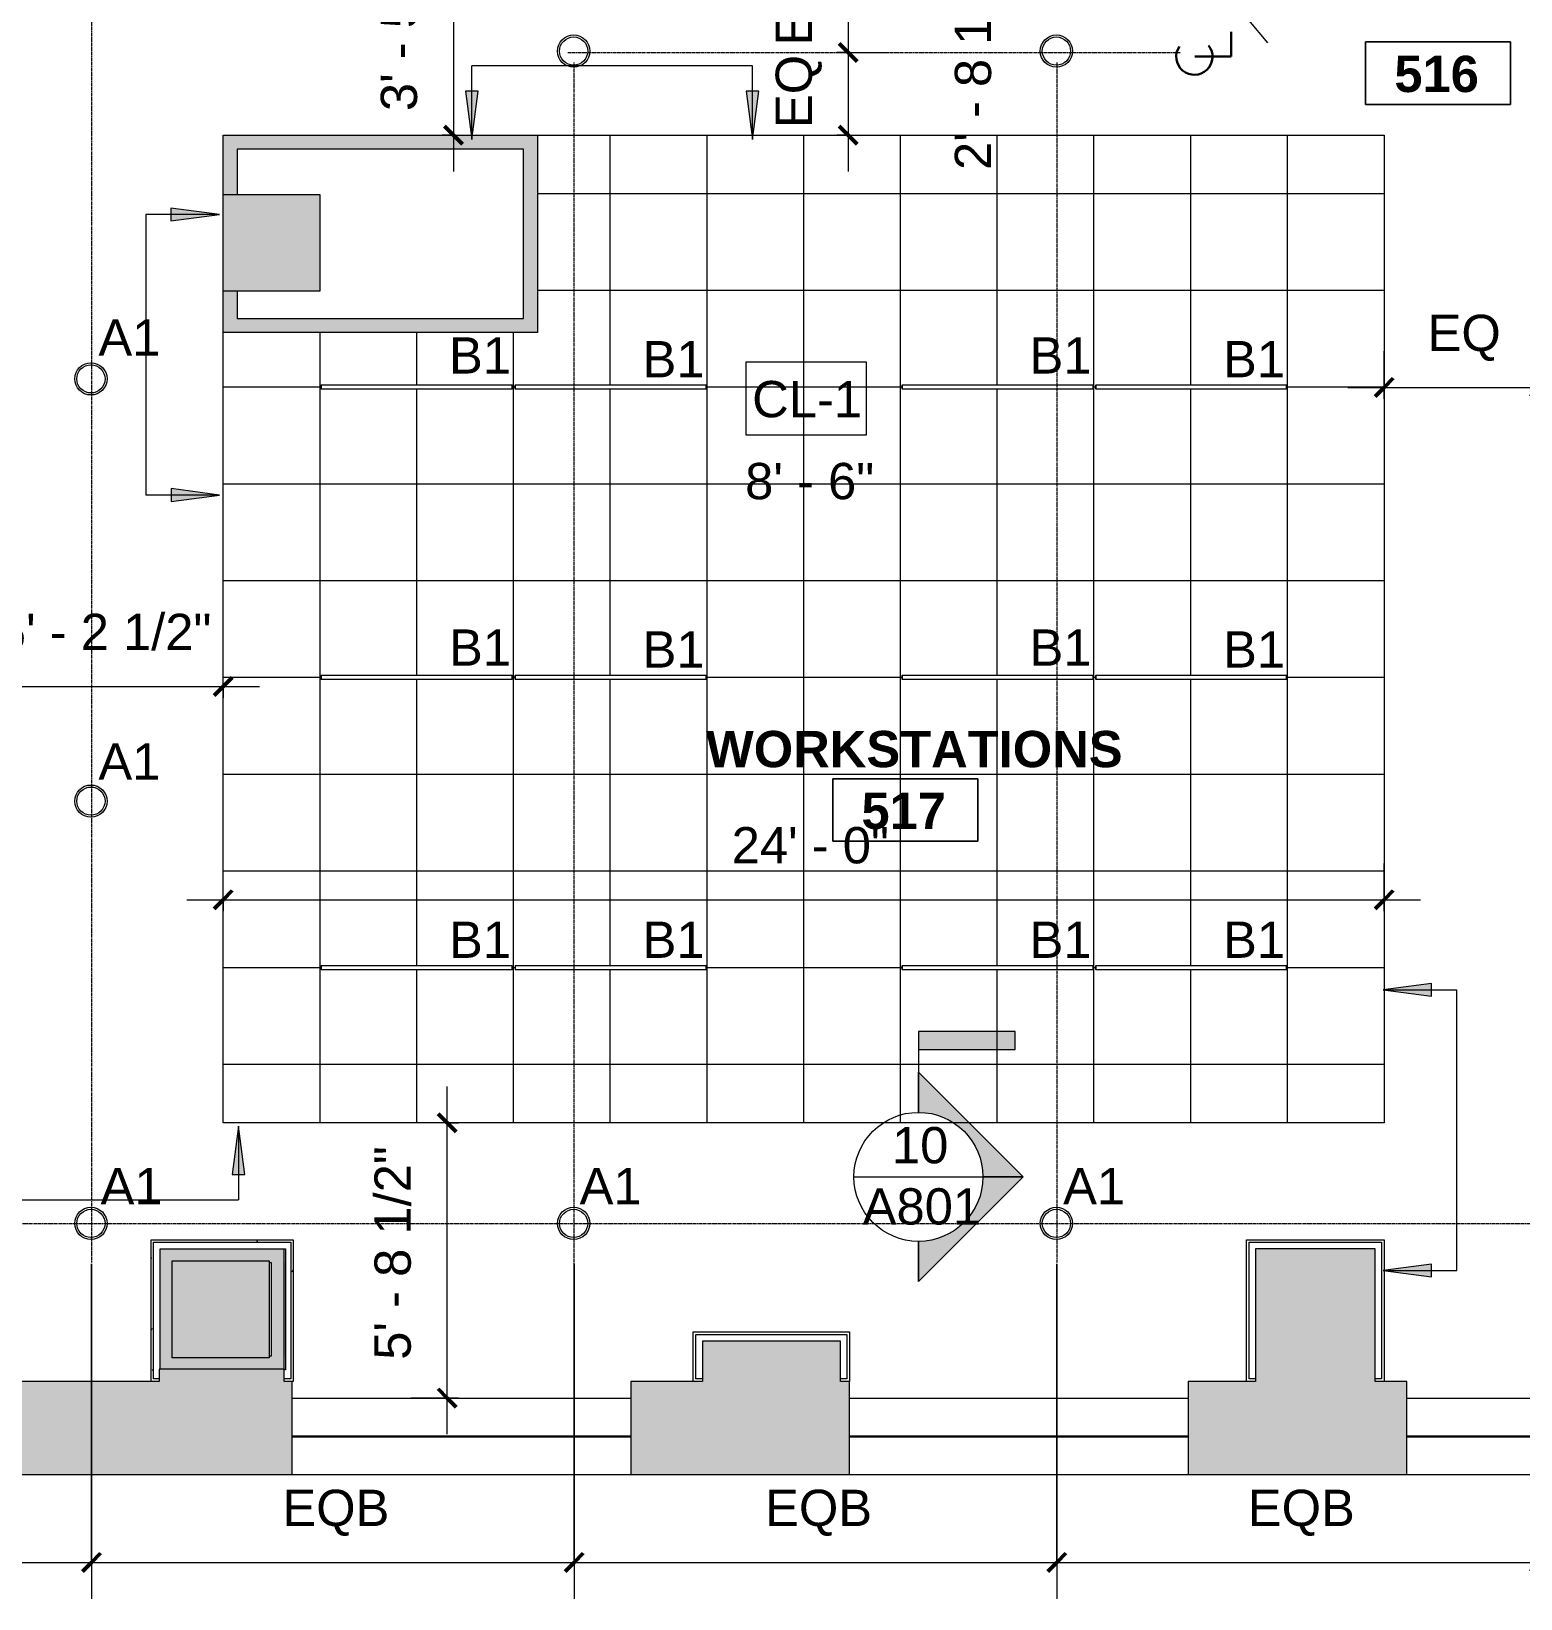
# Model space of a CAD drawing. Header units: inches. Extents: x -60 to 1865, y -31 to 1094.
# Drawn here: x 447.5 to 817, y -30.8 to 358 of the extents above; entities that cross this region are included whole.
import ezdxf

# ---------------------------------------------------------------- set-up
doc = ezdxf.new("R2010")
doc.units = ezdxf.units.IN
doc.header["$MEASUREMENT"] = 0
doc.linetypes.add('Center 1_16_', pattern=[0.15625, 0.0625, -0.03125, 0.03125, -0.03125])
for name, color, linetype, lineweight in [('A-ANNO-DIMS', 211, 'Continuous', 9), ('A-ANNO-DIMS-96', 211, 'Continuous', 9), ('A-ANNO-NOTE', 131, 'Continuous', 9), ('A-AREA-IDEN', 2, 'Continuous', 9), ('A-CLNG', 13, 'Continuous', 13), ('A-CLNG-IDEN', 151, 'Continuous', 9), ('A-CLNG-PATT', 13, 'Continuous', 13), ('A-DETL', 90, 'Continuous', 9), ('A-DETL-GENF', 92, 'Continuous', 9), ('A-DETL-THIN', 151, 'Continuous', 9), ('A-WALL', 113, 'Continuous', 13), ('A-WALL-PATT', 111, 'Continuous', 13), ('E-LITE-EQPM', 33, 'Continuous', 9), ('E-LITE-EQPM-IDEN', 33, 'Continuous', 9), ('G-ANNO-SYMB', 111, 'Continuous', 9), ('I-WALL', 2, 'Continuous', 13), ('S-COLS', 52, 'Continuous', 13), ('Victor Bldg - 5th Floor_LINK_dwg', 8, 'Continuous', 9), ('WINDOWS', 7, 'Continuous', 9), ('WINDOWS SILL', 7, 'Continuous', 9)]:
    doc.layers.add(name, color=color, linetype=linetype, lineweight=lineweight)
doc.styles.add('Arial', font='arial.ttf', dxfattribs={"height": 9})
doc.styles.add('Swis721 Lt BT', font='swissl.ttf', dxfattribs={"height": 9})
doc.styles.add('Swis721 Lt BT_B', font='', dxfattribs={"height": 9})
doc.styles.get('Swis721 Lt BT_B').set_extended_font_data('Swis721 Lt BT', bold=True)
doc.dimstyles.new('OTJ_-_3_32__Linear__1_2__Tolerance', dxfattribs={"dimscale": 12, "dimtxt": 9.497835, "dimasz": 0.375, "dimexe": 0.75, "dimexo": 0.5, "dimgap": 0.5, "dimtad": 1, "dimdec": 1, "dimrnd": 0.5, "dimzin": 3, "dimdsep": 46, "dimlunit": 4, "dimtxsty": 'Swis721 Lt BT', "dimblk1": 'OBLIQUE', "dimblk2": 'OBLIQUE', "dimsah": 1, "dimcen": 0.09, "dimdle": 0.75, "dimazin": 0, "dimtfac": 1, "dimtdec": 4, "dimtix": 1, "dimtmove": 0, "dimatfit": 3, "dimfxl": 1, "dimtvp": 1, "dimfrac": 2, "dimtolj": 1, "dimtzin": 0, "dimarcsym": 2})
doc.dimstyles.new('OTJ_-_3_32__Linear__1_2__Tolerance_1', dxfattribs={"dimscale": 12, "dimtxt": 9.497835, "dimasz": 0.375, "dimexe": 0.75, "dimexo": 0.5, "dimgap": 0.5, "dimtad": 1, "dimdec": 1, "dimrnd": 0.5, "dimzin": 3, "dimdsep": 46, "dimlunit": 4, "dimtxsty": 'Swis721 Lt BT', "dimblk1": 'OBLIQUE', "dimblk2": 'OBLIQUE', "dimsah": 1, "dimcen": 0.09, "dimdle": 0.75, "dimazin": 0, "dimtfac": 1, "dimtdec": 4, "dimtix": 1, "dimtmove": 1, "dimatfit": 3, "dimfxl": 1, "dimtvp": 1, "dimfrac": 2, "dimtolj": 1, "dimtzin": 0, "dimarcsym": 2})
doc.dimstyles.new('OTJ_-_3_32__Linear__1_8__Tolerance', dxfattribs={"dimscale": 12, "dimtxt": 9.497835, "dimasz": 0.375, "dimexe": 0.75, "dimexo": 0.5, "dimgap": 0.5, "dimtad": 1, "dimdec": 3, "dimrnd": 0.125, "dimzin": 3, "dimdsep": 46, "dimlunit": 4, "dimtxsty": 'Swis721 Lt BT', "dimblk1": 'OBLIQUE', "dimblk2": 'OBLIQUE', "dimsah": 1, "dimcen": 0.09, "dimdle": 0.75, "dimazin": 0, "dimtfac": 1, "dimtdec": 4, "dimtix": 1, "dimtmove": 0, "dimatfit": 3, "dimfxl": 1, "dimtvp": 1, "dimtfill": 1, "dimfrac": 2, "dimtolj": 1, "dimtzin": 0, "dimarcsym": 2})
pattern_1 = [(0, (0, 0), (30.72, 7.68), [1.267, -21.773, 1.267, -21.773, -122.88]), (0, (0, 0), (30.72, 7.68), [-46.08, 1.267, -44.813, 1.267, -21.773, -53.76]), (0, (0, 0), (30.72, 7.68), [-115.2, 1.267, -14.093, 1.267, -37.133]), (120, (11.52, 3.84), (-22.01108, 22.7643), [1.267, -21.773, 1.267, -21.773, -122.88]), (120, (11.52, 3.84), (-22.01108, 22.7643), [-46.08, 1.267, -44.813, 1.267, -21.773, -53.76]), (120, (11.52, 3.84), (-22.01108, 22.7643), [-115.2, 1.267, -14.093, 1.267, -37.133]), (240, (15.36, 19.2), (-8.70892, -30.4443), [1.267, -21.773, 1.267, -21.773, -122.88]), (240, (15.36, 19.2), (-8.70892, -30.4443), [-46.08, 1.267, -44.813, 1.267, -21.773, -53.76]), (240, (15.36, 19.2), (-8.70892, -30.4443), [-115.2, 1.267, -14.093, 1.267, -37.133])]

# ---------------------------------------------------------------- blocks, each defined once
blk = doc.blocks.new('Concrete-Rectangular-Column - 24_ X 24_-6973359-REFLECTED CEILING PLAN')
at = {"layer": 'S-COLS', "lineweight": 9}
blk.add_hatch(color=7, dxfattribs=at).paths.add_polyline_path([(12, -12), (12, 12), (-12, 12), (-12, -12)], flags=0)
at = {"layer": 'S-COLS', "color": 8, "lineweight": 20}
for p, q in [((-12, 12), (12, 12)), ((-12, -12), (-12, 12)), ((12, 12), (12, -12)), ((12, -12), (-12, -12))]:
    blk.add_line(p, q, dxfattribs=at)
blk = doc.blocks.new('Lighting fixture TBLS-HX-4-15-B-U-W - TBLS-HX-4-24-7815314-REFLECTED CEILING PLAN')
at = {"layer": 'E-LITE-EQPM'}
for p, q in [((-0.54, 23.67), (0.54, 23.67)), ((-0.54, 23.67), (-0.54, -23.67)), ((-0.47, 23.75), (0.47, 23.75)), ((-0.47, 23.75), (-0.47, 23.67)), ((0.47, 23.67), (0.47, 23.75)), ((0.54, -23.67), (0.54, 23.67)), ((0.54, -23.67), (-0.54, -23.67)), ((-0.47, -23.67), (-0.47, -23.75)), ((0.47, -23.75), (-0.47, -23.75)), ((0.47, -23.75), (0.47, -23.67))]:
    blk.add_line(p, q, dxfattribs=at)
blk = doc.blocks.new('L-PENDANT_FOCAL POINT 3_5 CYLINDER - L-PENDANT_FOCAL POINT 3_5 CYLINDER-7826649-REFLECTED CEILING PLAN')
at = {"layer": 'E-LITE-EQPM'}
for radius in [4, 3.5]:
    blk.add_circle((-0.125, 0), radius, dxfattribs=at)
blk = doc.blocks.new('Victor Bldg - 5th Floor_LINK_dwg-6972324-REFLECTED CEILING PLAN')
at = {"layer": 'WINDOWS'}
for p, q in [((512.25, 9.62), (596.25, 9.62)), ((512.25, 9.38), (596.25, 9.38)), ((650.5, 9.62), (734.5, 9.62)), ((650.5, 9.38), (734.5, 9.38)), ((788.75, 9.62), (872.75, 9.62)), ((788.75, 9.38), (872.75, 9.38))]:
    blk.add_line(p, q, dxfattribs=at)
at = {"layer": 'WINDOWS SILL'}
for p, q in [((512.25, 19), (596.25, 19)), ((650.5, 19), (734.5, 19)), ((788.75, 19), (872.75, 19)), ((512.25, 0), (596.25, 0)), ((650.5, 0), (734.5, 0)), ((788.75, 0), (872.75, 0))]:
    blk.add_line(p, q, dxfattribs=at)
blk = doc.blocks.new('Room Tag - Room Name and Number-3379422-REFLECTED CEILING PLAN')
at = {"layer": 'A-AREA-IDEN'}
for p, q in [((-0.1881, -0.1636), (-0.1881, -0.0018)), ((-0.1881, -0.0018), (0.1869, -0.0018)), ((0.1869, -0.0018), (-0.1881, -0.0018)), ((-0.1881, -0.0018), (-0.1881, -0.1636)), ((0.1869, -0.0018), (0.1869, -0.1636)), ((0.1869, -0.1636), (0.1869, -0.0018)), ((0.1869, -0.1636), (-0.1881, -0.1636)), ((-0.1881, -0.1636), (0.1869, -0.1636))]:
    blk.add_line(p, q, dxfattribs=at)
blk = doc.blocks.new('DIMBLOCK15-REFLECTED CEILING PLAN')
at = {"layer": 'A-ANNO-DIMS-96', "transparency": 16777216}
for p, q in [((661.1, 364.25), (661.1, 414.75)), ((656.71, 405.75), (670.1, 405.75)), ((661.1, 405.75), (656.71, 405.75)), ((663.92, 373.25), (652.1, 373.25)), ((661.1, 373.25), (663.92, 373.25))]:
    blk.add_line(p, q, dxfattribs=at)
at = {"layer": 'A-ANNO-DIMS-96', "lineweight": 50, "transparency": 16777216}
for p, q in [((661.1, 405.75), (658.85, 408)), ((661.1, 405.75), (663.35, 403.5)), ((661.1, 373.25), (658.85, 375.5)), ((661.1, 373.25), (663.35, 371))]:
    blk.add_line(p, q, dxfattribs=at)
at = {"layer": 'A-ANNO-DIMS-96', "transparency": 16777216}
blk.add_ellipse((661.1, 372.89), major_axis=(20, 0), ratio=0.830559, start_param=0, end_param=1.570796, dxfattribs=at)
at = {"layer": 'A-ANNO-DIMS-96', "color": 0, "transparency": 16777216, "insert": (676.62, 323.59), "char_height": 9, "width": 59.1579, "attachment_point": 1, "rotation": 90, "line_spacing_factor": 1.005062, "style": 'Swis721 Lt BT'}
blk.add_mtext('2\' - 8 1/2"', dxfattribs=at)
blk = doc.blocks.new('_Oblique')
at = {"color": 0, "linetype": 'ByBlock', "lineweight": -2}
blk.add_line((-0.5, -0.5), (0.5, 0.5), dxfattribs=at)
blk = doc.blocks.new('Drafting View - 3_32_ x 3_8_-334918-REFLECTED CEILING PLAN')
at = {"layer": 'G-ANNO-SYMB'}
blk.add_hatch(color=256, dxfattribs=at).paths.add_polyline_path([(0, 0.2495), (0, 0), (-0.0469, 0), (-0.0469, 0.2495)], flags=0)
for p, q in [((0, 0.2495), (-0.0469, 0.2495)), ((-0.0469, 0.2495), (-0.0469, 0)), ((0, 0), (0, 0.2495)), ((-0.0469, 0), (0, 0))]:
    blk.add_line(p, q, dxfattribs=at)
blk = doc.blocks.new('Drafting View - Section Head - Filled-1367765-REFLECTED CEILING PLAN')
at = {"layer": 'G-ANNO-SYMB'}
h = blk.add_hatch(color=256, dxfattribs=at)
edge = h.paths.add_edge_path(flags=0)
edge.add_line((-0.5202, 0), (-0.25, 0.2702))
edge.add_line((-0.25, 0.2702), (-0.25, 0.1667))
edge.add_arc((-0.25, 0), 0.1667, 90, 180)
edge.add_line((-0.4167, 0), (-0.5202, 0))
h = blk.add_hatch(color=256, dxfattribs=at)
edge = h.paths.add_edge_path(flags=0)
edge.add_line((0.0202, 0), (-0.0833, 0))
edge.add_arc((-0.25, 0), 0.1667, 0, 90)
edge.add_line((-0.25, 0.1667), (-0.25, 0.2702))
edge.add_line((-0.25, 0.2702), (0.0202, 0))
for p, q in [((-0.25, 0.2702), (-0.5202, 0)), ((-0.25, 0.2702), (-0.5202, 0)), ((-0.25, 0.2702), (0.0202, 0)), ((-0.25, 0.1667), (-0.25, 0.2702)), ((0.0202, 0), (-0.25, 0.2702)), ((-0.25, 0.2702), (-0.25, 0.1667)), ((-0.5202, 0), (-0.4167, 0)), ((-0.0833, 0), (0.0202, 0)), ((-0.5202, 0), (-0.4167, 0)), ((-0.4167, 0), (-0.5202, 0)), ((0.0202, 0), (-0.0833, 0)), ((-0.0833, 0), (0.0202, 0))]:
    blk.add_line(p, q, dxfattribs=at)
for start, end in [(0, 180), (360, 180), (90, 180), (0, 90), (180, 360)]:
    blk.add_arc((-0.25, 0), 0.1667, start, end, dxfattribs=at)
blk = doc.blocks.new('Centerline - Centerline-43150-REFLECTED CEILING PLAN')
at = {"layer": 'A-ANNO-NOTE', "lineweight": 30}
for p, q in [((0, 0.0259), (0, -0.0678)), ((0, -0.0678), (0.0642, -0.0678))]:
    blk.add_line(p, q, dxfattribs=at)
blk.add_arc((0, 0.0273), 0.0469, 55.7755, 308.0372, dxfattribs=at)
blk = doc.blocks.new('DIMBLOCK77-REFLECTED CEILING PLAN')
at = {"layer": 'A-ANNO-DIMS-96', "transparency": 16777216}
for p, q in [((331.34, 52.31), (331.34, -30.77)), ((331.34, -21.77), (331.34, 52.31)), ((462.45, 52.31), (462.45, -30.77)), ((462.45, -21.77), (462.45, 52.31)), ((331.34, -21.77), (471.45, -21.77))]:
    blk.add_line(p, q, dxfattribs=at)
at = {"layer": 'A-ANNO-DIMS-96', "lineweight": 50, "transparency": 16777216}
for p, q in [((331.34, -21.77), (329.09, -24.02)), ((331.34, -21.77), (333.59, -19.52)), ((462.45, -21.77), (460.2, -24.02)), ((462.45, -21.77), (464.7, -19.52))]:
    blk.add_line(p, q, dxfattribs=at)
at = {"layer": 'A-ANNO-DIMS-96', "color": 0, "transparency": 16777216, "insert": (384.53, -3.75), "char_height": 9, "width": 29.6694, "attachment_point": 1, "line_spacing_factor": 1.005062, "style": 'Swis721 Lt BT', "bg_fill": 3, "box_fill_scale": 1.25, "bg_fill_color": 256, "bg_fill_true_color": 13158600, "bg_fill_transparency": 0}
blk.add_mtext('EQA', dxfattribs=at)
blk = doc.blocks.new('DIMBLOCK78-REFLECTED CEILING PLAN')
at = {"layer": 'A-ANNO-DIMS-96', "transparency": 16777216}
for p, q in [((462.45, 52.31), (462.45, -30.77)), ((462.45, -21.77), (462.45, 52.31)), ((582.2, 52.31), (582.2, -30.77)), ((582.2, -21.77), (582.2, 52.31)), ((453.45, -21.77), (582.2, -21.77))]:
    blk.add_line(p, q, dxfattribs=at)
at = {"layer": 'A-ANNO-DIMS-96', "lineweight": 50, "transparency": 16777216}
for p, q in [((462.45, -21.77), (460.2, -24.02)), ((462.45, -21.77), (464.7, -19.52)), ((582.2, -21.77), (579.95, -24.02)), ((582.2, -21.77), (584.45, -19.52))]:
    blk.add_line(p, q, dxfattribs=at)
at = {"layer": 'A-ANNO-DIMS-96', "color": 0, "transparency": 16777216, "insert": (509.81, -3.75), "char_height": 9, "width": 30.0313, "attachment_point": 1, "line_spacing_factor": 1.005062, "style": 'Swis721 Lt BT', "bg_fill": 3, "box_fill_scale": 1.25, "bg_fill_color": 256, "bg_fill_true_color": 13158600, "bg_fill_transparency": 0}
blk.add_mtext('EQB', dxfattribs=at)
blk = doc.blocks.new('DIMBLOCK79-REFLECTED CEILING PLAN')
at = {"layer": 'A-ANNO-DIMS-96', "transparency": 16777216}
for p, q in [((582.2, 52.31), (582.2, -30.77)), ((582.2, -21.77), (582.2, 52.31)), ((701.94, 52.31), (701.94, -30.77)), ((701.94, -21.77), (701.94, 52.31)), ((582.2, -21.77), (701.94, -21.77))]:
    blk.add_line(p, q, dxfattribs=at)
at = {"layer": 'A-ANNO-DIMS-96', "lineweight": 50, "transparency": 16777216}
for p, q in [((582.2, -21.77), (579.95, -24.02)), ((582.2, -21.77), (584.45, -19.52)), ((701.94, -21.77), (699.69, -24.02)), ((701.94, -21.77), (704.19, -19.52))]:
    blk.add_line(p, q, dxfattribs=at)
at = {"layer": 'A-ANNO-DIMS-96', "color": 0, "transparency": 16777216, "insert": (629.56, -3.75), "char_height": 9, "width": 30.0313, "attachment_point": 1, "line_spacing_factor": 1.005062, "style": 'Swis721 Lt BT', "bg_fill": 3, "box_fill_scale": 1.25, "bg_fill_color": 256, "bg_fill_true_color": 13158600, "bg_fill_transparency": 0}
blk.add_mtext('EQB', dxfattribs=at)
blk = doc.blocks.new('DIMBLOCK80-REFLECTED CEILING PLAN')
at = {"layer": 'A-ANNO-DIMS-96', "transparency": 16777216}
for p, q in [((701.94, 52.31), (701.94, -30.77)), ((701.94, -21.77), (701.94, 52.31)), ((821.69, 52.31), (821.69, -30.77)), ((821.69, -21.77), (821.69, 52.31)), ((701.94, -21.77), (830.69, -21.77))]:
    blk.add_line(p, q, dxfattribs=at)
at = {"layer": 'A-ANNO-DIMS-96', "lineweight": 50, "transparency": 16777216}
for p, q in [((701.94, -21.77), (699.69, -24.02)), ((701.94, -21.77), (704.19, -19.52)), ((821.69, -21.77), (819.44, -24.02)), ((821.69, -21.77), (823.94, -19.52))]:
    blk.add_line(p, q, dxfattribs=at)
at = {"layer": 'A-ANNO-DIMS-96', "color": 0, "transparency": 16777216, "insert": (749.31, -3.75), "char_height": 9, "width": 30.0313, "attachment_point": 1, "line_spacing_factor": 1.005062, "style": 'Swis721 Lt BT', "bg_fill": 3, "box_fill_scale": 1.25, "bg_fill_color": 256, "bg_fill_true_color": 13158600, "bg_fill_transparency": 0}
blk.add_mtext('EQB', dxfattribs=at)
blk = doc.blocks.new('DIMBLOCK94-REFLECTED CEILING PLAN')
at = {"layer": 'A-ANNO-DIMS-96', "transparency": 16777216}
for p, q in [((432.63, 192.69), (432.63, 204.5)), ((495.14, 192.69), (495.14, 204.5)), ((423.63, 195.5), (504.14, 195.5)), ((432.63, 195.5), (432.63, 192.69)), ((495.14, 195.5), (495.14, 192.69))]:
    blk.add_line(p, q, dxfattribs=at)
at = {"layer": 'A-ANNO-DIMS-96', "lineweight": 50, "transparency": 16777216}
for p, q in [((432.63, 195.5), (430.38, 193.25)), ((432.63, 195.5), (434.88, 197.75)), ((495.14, 195.5), (492.89, 193.25)), ((495.14, 195.5), (497.39, 197.75))]:
    blk.add_line(p, q, dxfattribs=at)
at = {"layer": 'A-ANNO-DIMS-96', "color": 0, "transparency": 16777216, "insert": (439.23, 213.52), "char_height": 9, "width": 59.1579, "attachment_point": 1, "line_spacing_factor": 1.005062, "style": 'Swis721 Lt BT'}
blk.add_mtext('5\' - 2 1/2"', dxfattribs=at)
blk = doc.blocks.new('DIMBLOCK103-REFLECTED CEILING PLAN')
at = {"layer": 'A-ANNO-DIMS-96', "transparency": 16777216}
for p, q in [((550.68, 10), (550.68, 96.25)), ((553.5, 87.25), (541.68, 87.25)), ((550.68, 87.25), (553.5, 87.25)), ((553.5, 19), (541.68, 19)), ((550.68, 19), (553.5, 19))]:
    blk.add_line(p, q, dxfattribs=at)
at = {"layer": 'A-ANNO-DIMS-96', "lineweight": 50, "transparency": 16777216}
for p, q in [((550.68, 87.25), (548.43, 89.5)), ((550.68, 87.25), (552.93, 85)), ((550.68, 19), (548.43, 21.25)), ((550.68, 19), (552.93, 16.75))]:
    blk.add_line(p, q, dxfattribs=at)
at = {"layer": 'A-ANNO-DIMS-96', "color": 0, "transparency": 16777216, "insert": (532.66, 28.48), "char_height": 9, "width": 59.1579, "attachment_point": 1, "rotation": 90, "line_spacing_factor": 1.005062, "style": 'Swis721 Lt BT'}
blk.add_mtext('5\' - 8 1/2"', dxfattribs=at)
blk = doc.blocks.new('DIMBLOCK104-REFLECTED CEILING PLAN')
at = {"layer": 'A-ANNO-DIMS-96', "transparency": 16777216}
for p, q in [((495.14, 139.77), (495.14, 151.59)), ((783.14, 139.77), (783.14, 151.59)), ((486.14, 142.59), (792.14, 142.59)), ((495.14, 142.59), (495.14, 139.77)), ((783.14, 142.59), (783.14, 139.77))]:
    blk.add_line(p, q, dxfattribs=at)
at = {"layer": 'A-ANNO-DIMS-96', "lineweight": 50, "transparency": 16777216}
for p, q in [((495.14, 142.59), (497.39, 144.84)), ((783.14, 142.59), (785.39, 144.84)), ((495.14, 142.59), (492.89, 140.34)), ((783.14, 142.59), (780.89, 140.34))]:
    blk.add_line(p, q, dxfattribs=at)
at = {"layer": 'A-ANNO-DIMS-96', "color": 0, "transparency": 16777216, "insert": (621.27, 160.61), "char_height": 9, "width": 42.8759, "attachment_point": 1, "line_spacing_factor": 1.005062, "style": 'Swis721 Lt BT'}
blk.add_mtext('24\' - 0"', dxfattribs=at)
blk = doc.blocks.new('DIMBLOCK106-REFLECTED CEILING PLAN')
at = {"layer": 'A-ANNO-DIMS-96', "transparency": 16777216}
for p, q in [((650.19, 382.25), (650.19, 352.75)), ((647.37, 373.25), (659.19, 373.25)), ((650.19, 373.25), (647.37, 373.25)), ((647.37, 352.75), (659.19, 352.75)), ((650.19, 352.75), (647.37, 352.75))]:
    blk.add_line(p, q, dxfattribs=at)
at = {"layer": 'A-ANNO-DIMS-96', "lineweight": 50, "transparency": 16777216}
for p, q in [((650.19, 373.25), (647.94, 375.5)), ((650.19, 373.25), (652.44, 371)), ((650.19, 352.75), (647.94, 355)), ((650.19, 352.75), (652.44, 350.5))]:
    blk.add_line(p, q, dxfattribs=at)
at = {"layer": 'A-ANNO-DIMS-96', "color": 0, "transparency": 16777216, "insert": (632.18, 354.48), "char_height": 9, "width": 20.443, "attachment_point": 1, "rotation": 90, "line_spacing_factor": 1.005062, "style": 'Swis721 Lt BT'}
blk.add_mtext('EQ', dxfattribs=at)
blk = doc.blocks.new('DIMBLOCK107-REFLECTED CEILING PLAN')
at = {"layer": 'A-ANNO-DIMS-96', "lineweight": 50, "transparency": 16777216}
for p, q in [((650.19, 352.75), (647.94, 355)), ((650.19, 352.75), (652.44, 350.5)), ((650.19, 332.25), (647.94, 334.5)), ((650.19, 332.25), (652.44, 330))]:
    blk.add_line(p, q, dxfattribs=at)
at = {"layer": 'A-ANNO-DIMS-96', "transparency": 16777216}
for p, q in [((647.37, 352.75), (659.19, 352.75)), ((650.19, 352.75), (647.37, 352.75)), ((650.19, 352.75), (650.19, 323.25)), ((647.37, 332.25), (659.19, 332.25)), ((650.19, 332.25), (647.37, 332.25))]:
    blk.add_line(p, q, dxfattribs=at)
at = {"layer": 'A-ANNO-DIMS-96', "color": 0, "transparency": 16777216, "insert": (632.18, 333.98), "char_height": 9, "width": 20.443, "attachment_point": 1, "rotation": 90, "line_spacing_factor": 1.005062, "style": 'Swis721 Lt BT'}
blk.add_mtext('EQ', dxfattribs=at)
blk = doc.blocks.new('DIMBLOCK108-REFLECTED CEILING PLAN')
at = {"layer": 'A-ANNO-DIMS-96', "transparency": 16777216}
for p, q in [((552.24, 382.25), (552.24, 323.25)), ((549.42, 373.25), (561.24, 373.25)), ((552.24, 373.25), (549.42, 373.25)), ((549.42, 332.25), (561.24, 332.25)), ((552.24, 332.25), (549.42, 332.25))]:
    blk.add_line(p, q, dxfattribs=at)
at = {"layer": 'A-ANNO-DIMS-96', "lineweight": 50, "transparency": 16777216}
for p, q in [((552.24, 373.25), (549.99, 375.5)), ((552.24, 373.25), (554.49, 371)), ((552.24, 332.25), (549.99, 334.5)), ((552.24, 332.25), (554.49, 330))]:
    blk.add_line(p, q, dxfattribs=at)
at = {"layer": 'A-ANNO-DIMS-96', "color": 0, "transparency": 16777216, "insert": (534.22, 338.2), "char_height": 9, "width": 34.9159, "attachment_point": 1, "rotation": 90, "line_spacing_factor": 1.005062, "style": 'Swis721 Lt BT'}
blk.add_mtext('3\' - 5"', dxfattribs=at)
blk = doc.blocks.new('DIMBLOCK112-REFLECTED CEILING PLAN')
at = {"layer": 'A-ANNO-DIMS-96', "transparency": 16777216}
for p, q in [((783.14, 266.86), (783.14, 278.68)), ((821.69, 266.86), (821.69, 278.68)), ((774.14, 269.68), (821.69, 269.68)), ((783.14, 269.68), (783.14, 266.86)), ((821.69, 269.68), (821.69, 266.86))]:
    blk.add_line(p, q, dxfattribs=at)
at = {"layer": 'A-ANNO-DIMS-96', "lineweight": 50, "transparency": 16777216}
for p, q in [((783.14, 269.68), (780.89, 267.43)), ((783.14, 269.68), (785.39, 271.93)), ((821.69, 269.68), (819.44, 267.43)), ((821.69, 269.68), (823.94, 271.93))]:
    blk.add_line(p, q, dxfattribs=at)
at = {"layer": 'A-ANNO-DIMS-96', "color": 0, "transparency": 16777216, "insert": (793.9, 287.69), "char_height": 9, "width": 20.443, "attachment_point": 1, "line_spacing_factor": 1.005062, "style": 'Swis721 Lt BT'}
blk.add_mtext('EQ', dxfattribs=at)

msp = doc.modelspace()

# ---------------------------------------------------------------- hatches: boundary and pattern name
at = {"layer": 'A-ANNO-NOTE'}
for points in [[(556.8195, 331.1361), (558.3993, 343.1361), (555.2397, 343.1361)], [(626.4319, 331.1802), (628.0118, 343.1802), (624.8521, 343.1802)], [(494.179, 312.5825), (482.179, 314.1624), (482.179, 311.0027)], [(494.2231, 242.9701), (482.2231, 244.5499), (482.2231, 241.3903)], [(782.8663, 120.2694), (794.8663, 118.6895), (794.8663, 121.8492)], [(498.9305, 86.3977), (497.3506, 74.3977), (500.5103, 74.3977)]]:
    msp.add_hatch(color=256, dxfattribs=at).paths.add_polyline_path(points, flags=0)
at = {"layer": 'A-CLNG-PATT'}
h = msp.add_hatch(dxfattribs=at)
h.set_pattern_fill('FP_11', color=256, style=0, pattern_type=2)
h.set_pattern_definition([(180, (639.135, 173.75), (3e-15, 24), []), (90, (639.135, 173.75), (24, -1e-15), [])])
h.paths.add_polyline_path([(518.4889, 87.25), (783.1351, 87.25), (783.1351, 332.25), (573.1351, 332.25), (573.1351, 283.25), (495.1351, 283.25), (495.1351, 87.25)], flags=0)
h.paths.add_polyline_path([(519.4601, 121.7486), (519.4601, 126.2858), (566.8101, 126.2892), (566.8101, 125.2142), (519.4602, 125.2108)], flags=0)
h.paths.add_polyline_path([(663.5935, 121.7486), (663.5935, 126.2961), (710.9435, 126.2994), (710.9436, 125.2244), (663.5936, 125.2211)], flags=0)
h.paths.add_polyline_path([(567.5952, 124.9744), (567.5952, 126.2893), (614.9452, 126.2926), (614.9453, 125.2176), (567.5953, 125.2143)], flags=0)
h.paths.add_polyline_path([(711.5952, 124.9744), (711.5952, 126.2995), (758.9452, 126.3028), (758.9453, 125.2278), (711.5953, 125.2245)], flags=0)
h.paths.add_polyline_path([(519.455, 194.8668), (519.455, 198.2858), (566.805, 198.2892), (566.8051, 197.2142), (519.4551, 197.2108)], flags=0)
h.paths.add_polyline_path([(663.5884, 194.8668), (663.5884, 198.2961), (710.9384, 198.2994), (710.9385, 197.2244), (663.5885, 197.2211)], flags=0)
h.paths.add_polyline_path([(567.5901, 197.0173), (567.5901, 198.2893), (614.9401, 198.2926), (614.9402, 197.2176), (567.5902, 197.2143)], flags=0)
h.paths.add_polyline_path([(711.5901, 197.0173), (711.5901, 198.2995), (758.9401, 198.3028), (758.9402, 197.2278), (711.5902, 197.2245)], flags=0)
h.paths.add_polyline_path([(663.5833, 267.9849), (663.5833, 270.2961), (710.9333, 270.2994), (710.9334, 269.2244), (663.5834, 269.2211)], flags=0)
h.paths.add_polyline_path([(519.4499, 267.9849), (519.4499, 270.2858), (566.7999, 270.2892), (566.8, 269.2142), (519.45, 269.2108)], flags=0)
h.paths.add_polyline_path([(567.5851, 269.2143), (567.585, 270.2893), (614.935, 270.2926), (614.9351, 269.2176), (567.8775, 269.2143)], flags=0)
h.paths.add_polyline_path([(711.585, 269.0602), (711.585, 270.2995), (758.935, 270.3028), (758.9351, 269.2278), (711.5851, 269.2245)], flags=0)
at = {"layer": 'A-DETL-GENF'}
h = msp.add_hatch(color=7, dxfattribs=at)
h.paths.add_polyline_path([(479.5, 0), (512.25, 0), (512.25, 23.125), (510.25, 23.125), (510.25, 26.125), (479.25, 26.125), (479.25, 23.125), (411, 23.125), (411, 4), (418, 4), (418, 0), (479.25, 0)], flags=0)
h.paths.add_polyline_path([(150.842, 0), (200, 0), (200, 4), (211.125, 4), (211.125, 23.125), (135, 23.125), (135, 4), (142, 4), (142, 0)], flags=0)
h.paths.add_polyline_path([(338, 0), (338, 4), (349.125, 4), (349.125, 23.125), (273, 23.125), (273, 4), (280, 4), (280, 0)], flags=0)
h.paths.add_polyline_path([(596.25, 0), (650.5, 0), (650.5, 23.125), (648.25, 23.125), (648.25, 33.125), (614, 33.125), (614, 23.125), (596.25, 23.125), (596.25, 19)], flags=0)
h.paths.add_polyline_path([(780.875, 0), (788.75, 0), (788.75, 23.125), (780.875, 23.125), (780.875, 56), (751.25, 56), (751.25, 23.125), (734.5, 23.125), (734.5, 0), (778.25, 0)], flags=0)
h.paths.add_polyline_path([(1045.3009, 0), (1049, 0), (1049, 14.5), (1079, 14.5), (1079, 11.5), (1143, 11.5), (1143, 27.5), (1093, 27.5), (1093, 32.5851), (1032.0615, 32.5851), (1032.0615, 41.5851), (1011.0615, 41.5851), (1011.0615, 0), (1032.0615, 0)], flags=0)
h.paths.add_polyline_path([(915.125, 0), (927.0615, 0), (927.0615, 22.8351), (913.5, 22.8351), (913.5, 33.125), (884.25, 33.125), (884.25, 23.125), (874.75, 23.125), (874.75, 19), (872.75, 19), (872.75, 0), (913.5, 0)], flags=0)
h.paths.add_polyline_path([(62, 0), (62, 4), (69, 4), (69, 23.125), (22.125, 23.125), (22.125, 74.5), (4, 74.5), (4, 66), (0, 66), (0, 0), (34.125, 0)], flags=0)
h.paths.add_polyline_path([(1439, 11.5), (1503, 11.5), (1503, 27.5), (1439, 27.5)], flags=0)
h.paths.add_polyline_path([(1319.4491, 11.5), (1323.0741, 11.5), (1323.0741, 27.5), (1259, 27.5), (1259, 11.5), (1303.4491, 11.5)], flags=0)
h.paths.add_polyline_path([(1819, 11.5), (1863, 11.5), (1863, 27.5), (1799, 27.5), (1799, 11.5)], flags=0)
h.paths.add_polyline_path([(1630.6476, 11.5), (1683, 11.5), (1683, 27.5), (1619, 27.5), (1619, 11.5)], flags=0)
h.paths.add_polyline_path([(1564, 15.5), (1564, 27.5), (1558, 27.5), (1558, 15.5)], flags=0)
h.paths.add_polyline_path([(1202.875, 15.5), (1204, 15.5), (1204, 27.5), (1198, 27.5), (1198, 15.5), (1202.25, 15.5)], flags=0)
h.paths.add_polyline_path([(1378, 15.5), (1384, 15.5), (1384, 27.5), (1378, 27.5)], flags=0)
h.paths.add_polyline_path([(1744, 15.5), (1744, 27.5), (1738, 27.5), (1738, 15.5)], flags=0)
h.paths.add_polyline_path([(4, 123.5), (22.125, 123.5), (22.125, 170.375), (34.125, 170.375), (34.125, 224.5), (12, 224.5), (12, 212.5), (0, 212.5), (0, 132), (4, 132), (4, 130.3507)], flags=0)
h.paths.add_polyline_path([(34.125, 310.5), (34.125, 392.5), (12, 392.5), (12, 380.5), (3.5, 380.5), (3.5, 322.5), (12, 322.5), (12, 310.5), (30.125, 310.5)], flags=0)
h.paths.add_polyline_path([(30.125, 478.5), (34.125, 478.5), (34.125, 560.5), (12, 560.5), (12, 548.5), (3.5, 548.5), (3.5, 490.5), (12, 490.5), (12, 478.5)], flags=0)
h.paths.add_polyline_path([(34.125, 646.5), (34.125, 728.5), (12, 728.5), (12, 716.5), (3.5, 716.5), (3.5, 658.5), (12, 658.5), (12, 646.5), (30.125, 646.5)], flags=0)
h.paths.add_polyline_path([(34.125, 814.5), (34.125, 896.5), (12, 896.5), (12, 884.5), (3.5, 884.5), (3.5, 826.5), (12, 826.5), (12, 814.5), (30.125, 814.5)], flags=0)
h.paths.add_polyline_path([(20.9442, 982.5), (34.125, 982.5), (34.125, 1064.5), (12, 1064.5), (12, 1052.5), (3.5, 1052.5), (3.5, 994.5), (12, 994.5), (12, 982.5)], flags=0)
at = {"layer": 'A-WALL-PATT', "lineweight": 9}
for points in [[(495.1351, 317.5), (498.6351, 317.5), (498.6351, 332.25), (495.1351, 332.25), (495.1351, 328.75)], [(573.1351, 328.75), (573.1351, 332.25), (498.6351, 332.25), (498.6351, 328.75), (569.6351, 328.75)], [(573.1351, 283.25), (573.1351, 328.75), (569.6351, 328.75), (569.6351, 283.25)], [(495.1351, 286.75), (498.6351, 286.75), (498.6351, 293.5), (495.1351, 293.5)], [(569.6351, 283.25), (569.6351, 286.75), (495.1351, 286.75), (495.1351, 283.25), (562.3899, 283.25)], [(507.125, 52.5), (510.25, 52.5), (510.25, 55.625), (510.625, 56), (479.5, 56), (479.5, 52.5), (482.5, 52.5), (482.5, 53), (506.5, 53), (506.5, 52.5)], [(482.5, 29.5), (482.5, 52.5), (479.5, 52.5), (479.5, 29.5)], [(510.625, 29.5), (510.625, 52.5), (507.125, 52.5), (507.125, 29.5)], [(510.625, 26), (510.25, 26.375), (510.25, 29.5), (506.5, 29.5), (506.5, 29), (482.5, 29), (482.5, 29.5), (479.5, 29.5), (479.5, 26.125), (510.25, 26.125), (510.25, 26)]]:
    msp.add_hatch(color=7, dxfattribs=at).paths.add_polyline_path(points, flags=0)
h = msp.add_hatch(dxfattribs=at)
h.set_pattern_fill('FP_1', color=256, style=0, pattern_type=2)
h.set_pattern_definition(pattern_1)
h.paths.add_polyline_path([(477.25, 23.125), (479.25, 23.125), (479.25, 23.75), (477.875, 23.75), (477.875, 58.25), (477.25, 58.25), (477.25, 23.75)], flags=0)
h = msp.add_hatch(dxfattribs=at)
h.set_pattern_fill('FP_1', color=256, style=0, pattern_type=2)
h.set_pattern_definition(pattern_1)
h.paths.add_polyline_path([(510.625, 57.625), (512.5, 57.625), (512.5, 58.25), (477.875, 58.25), (477.875, 57.625), (510.25, 57.625)], flags=0)
h = msp.add_hatch(dxfattribs=at)
h.set_pattern_fill('FP_1', color=256, style=0, pattern_type=2)
h.set_pattern_definition(pattern_1)
h.paths.add_polyline_path([(512.5, 23.125), (512.5, 57.625), (511.875, 57.625), (511.875, 23.75), (510.25, 23.75), (510.25, 23.125), (512.25, 23.125)], flags=0)

# ---------------------------------------------------------------- linework, layer by layer
at = {"layer": 'A-ANNO-NOTE'}
for p, q in [((556.8195, 331.1361), (556.8195, 349.4177)), ((626.4319, 349.4177), (556.8195, 349.4177)), ((626.4319, 331.1802), (626.4319, 349.4177)), ((558.3993, 343.1361), (555.2397, 343.1361)), ((555.2397, 343.1361), (556.8195, 331.1361)), ((556.8195, 331.1361), (558.3993, 343.1361)), ((628.0118, 343.1802), (624.8521, 343.1802)), ((624.8521, 343.1802), (626.4319, 331.1802)), ((626.4319, 331.1802), (628.0118, 343.1802)), ((475.9416, 312.5825), (475.9416, 242.9701)), ((494.179, 312.5825), (475.9416, 312.5825)), ((494.179, 312.5825), (482.179, 314.1624)), ((482.179, 314.1624), (482.179, 311.0027)), ((482.179, 311.0027), (494.179, 312.5825)), ((494.2231, 242.9701), (475.9416, 242.9701)), ((494.2231, 242.9701), (482.2231, 244.5499)), ((482.2231, 244.5499), (482.2231, 241.3903)), ((482.2231, 241.3903), (494.2231, 242.9701)), ((794.8663, 121.8492), (782.8663, 120.2694)), ((794.8663, 118.6895), (794.8663, 121.8492)), ((782.8663, 120.2694), (794.8663, 118.6895)), ((782.8663, 120.2694), (801.1478, 120.2694)), ((498.9305, 86.3977), (497.3506, 74.3977)), ((500.5103, 74.3977), (498.9305, 86.3977)), ((498.9305, 86.3977), (498.9305, 68.1162)), ((497.3506, 74.3977), (500.5103, 74.3977)), ((429.318, 68.1162), (498.9305, 68.1162))]:
    msp.add_line(p, q, dxfattribs=at)
at = {"layer": 'A-AREA-IDEN'}
msp.add_line((721.8703, 393.8015), (754.2122, 355.155), dxfattribs=at)
at = {"layer": 'A-CLNG'}
for p, q in [((573.1351, 332.25), (783.1351, 332.25)), ((783.1351, 332.25), (783.1351, 87.25)), ((495.1351, 87.25), (495.1351, 283.25)), ((783.1351, 87.25), (495.1351, 87.25)), ((512.25, 19), (596.25, 19)), ((650.5, 19), (734.5, 19)), ((788.75, 19), (872.75, 19))]:
    msp.add_line(p, q, dxfattribs=at)
at = {"layer": 'A-CLNG-IDEN', "flags": 128}
msp.add_lwpolyline([(624.8478, 276.0112), (654.6069, 276.0112), (654.6069, 257.7797), (624.8478, 257.7797)], close=True, dxfattribs=at)
at = {"layer": 'A-DETL', "linetype": 'Center 1_16_', "lineweight": 13}
for p, q in [((462.4476, 845.25), (462.4476, 52.5)), ((580.6667, 352.75), (732.6667, 352.75)), ((582.1959, 45.3379), (582.1959, 350.3125)), ((701.9442, 350.3125), (701.9442, 52.5)), ((53, 62.3125), (863, 62.3125))]:
    msp.add_line(p, q, dxfattribs=at)
at = {"layer": 'A-DETL'}
for p, q in [((780.875, 56), (751.25, 56)), ((751.25, 56), (751.25, 23.125)), ((780.875, 23.125), (780.875, 56)), ((648.25, 33.125), (614, 33.125)), ((614, 33.125), (614, 23.125)), ((648.25, 23.125), (648.25, 33.125)), ((510.25, 26.125), (479.25, 26.125)), ((479.25, 26.125), (479.25, 23.125)), ((510.25, 23.125), (510.25, 26.125)), ((479.25, 23.125), (411, 23.125)), ((512.25, 23.125), (510.25, 23.125)), ((512.25, 0), (512.25, 23.125)), ((614, 23.125), (596.25, 23.125)), ((596.25, 23.125), (596.25, 0)), ((650.5, 23.125), (648.25, 23.125)), ((650.5, 0), (650.5, 23.125)), ((734.5, 23.125), (734.5, 0)), ((751.25, 23.125), (734.5, 23.125)), ((788.75, 23.125), (780.875, 23.125)), ((788.75, 0), (788.75, 23.125)), ((418, 0), (512.25, 0)), ((596.25, 0), (650.5, 0)), ((734.5, 0), (788.75, 0))]:
    msp.add_line(p, q, dxfattribs=at)
at = {"layer": 'A-DETL-THIN'}
for p, q in [((573.1351, 332.25), (783.125, 332.25)), ((783.125, 332.25), (783.125, 87.25)), ((495.1351, 87.25), (495.1351, 283.25))]:
    msp.add_line(p, q, dxfattribs=at)
at = {"layer": 'A-WALL'}
for p, q in [((477.875, 23.75), (477.875, 57.625)), ((477.875, 57.625), (511.875, 57.625)), ((511.875, 57.625), (511.875, 23.75)), ((749.625, 23.75), (749.625, 57.625)), ((749.625, 57.625), (782.5, 57.625)), ((782.5, 57.625), (782.5, 23.75)), ((612.375, 23.75), (612.375, 34.75)), ((612.375, 34.75), (649.875, 34.75)), ((649.875, 34.75), (649.875, 23.75)), ((479.25, 23.75), (477.875, 23.75)), ((511.875, 23.75), (510.25, 23.75)), ((614, 23.75), (612.375, 23.75)), ((649.875, 23.75), (648.25, 23.75)), ((751.25, 23.75), (749.625, 23.75)), ((782.5, 23.75), (780.875, 23.75))]:
    msp.add_line(p, q, dxfattribs=at)
at = {"layer": 'G-ANNO-SYMB'}
for p, q in [((667.6041, 105.4194), (667.6041, 97.8524)), ((651.6041, 73.8524), (683.6041, 73.8524))]:
    msp.add_line(p, q, dxfattribs=at)
at = {"layer": 'I-WALL', "color": 8, "lineweight": 20}
for p, q in [((495.1351, 317.5), (495.1351, 332.25)), ((495.1351, 332.25), (573.1351, 332.25)), ((573.1351, 332.25), (573.1351, 283.25)), ((498.6351, 328.75), (498.6351, 317.5)), ((569.6351, 328.75), (498.6351, 328.75)), ((569.6351, 286.75), (569.6351, 328.75)), ((495.1351, 283.25), (495.1351, 293.5)), ((498.6351, 293.5), (498.6351, 286.75)), ((498.6351, 286.75), (569.6351, 286.75)), ((573.1351, 283.25), (495.1351, 283.25)), ((479.5, 56), (510.625, 56)), ((479.5, 26.125), (479.5, 56)), ((510.625, 56), (510.625, 26)), ((507.125, 52.5), (506.5, 52.5)), ((507.125, 29.5), (507.125, 52.5)), ((506.5, 29.5), (507.125, 29.5)), ((510.625, 26), (510.25, 26))]:
    msp.add_line(p, q, dxfattribs=at)
at = {"layer": 'I-WALL'}
for p, q in [((477.25, 23.125), (477.25, 58.25)), ((477.25, 58.25), (512.5, 58.25)), ((510.25, 26.125), (510.25, 56)), ((512.5, 58.25), (512.5, 23.125)), ((749, 23.125), (749, 58.25)), ((749, 58.25), (783.125, 58.25)), ((783.125, 58.25), (783.125, 23.125)), ((611.75, 23.125), (611.75, 35.375)), ((611.75, 35.375), (650.5, 35.375)), ((650.5, 35.375), (650.5, 23.125)), ((512.5, 23.125), (512.25, 23.125))]:
    msp.add_line(p, q, dxfattribs=at)

# ---------------------------------------------------------------- block references
at = {"layer": 'A-ANNO-NOTE', "xscale": 96, "yscale": 96, "zscale": 96, "rotation": 89.9999999999997}
msp.add_blockref('Centerline - Centerline-43150-REFLECTED CEILING PLAN', (738.6667, 351.7033), dxfattribs=at)
at = {"layer": 'A-AREA-IDEN', "xscale": 95.99999999999994, "yscale": 95.99999999999994, "zscale": 95.99999999999994}
for p in [(796.57, 355.5422), (664.3815, 172.7831)]:
    msp.add_blockref('Room Tag - Room Name and Number-3379422-REFLECTED CEILING PLAN', p, dxfattribs=at)
at = {"layer": 'E-LITE-EQPM'}
for p in [(582.1959, 353.0783), (701.9442, 353.0783), (462.4476, 271.7812), (462.4476, 167.0469), (462.4476, 62.3125), (582.1959, 62.3125), (701.9442, 62.3125)]:
    msp.add_blockref('L-PENDANT_FOCAL POINT 3_5 CYLINDER - L-PENDANT_FOCAL POINT 3_5 CYLINDER-7826649-REFLECTED CEILING PLAN', p, dxfattribs=at)
at = {"layer": 'E-LITE-EQPM', "extrusion": (0, 0, -1), "rotation": 269.9959429688429}
for p in [(-543.1249, 269.75), (-591.26, 269.7535), (-687.2584, 269.7603), (-735.26, 269.7637), (-543.13, 197.75), (-591.2651, 197.7535), (-687.2635, 197.7603), (-735.2651, 197.7637), (-543.1351, 125.75), (-591.2702, 125.7535), (-687.2686, 125.7603), (-735.2702, 125.7637)]:
    msp.add_blockref('Lighting fixture TBLS-HX-4-15-B-U-W - TBLS-HX-4-24-7815314-REFLECTED CEILING PLAN', p, dxfattribs=at)
at = {"layer": 'G-ANNO-SYMB', "xscale": 95.99999999999994, "yscale": 95.99999999999994, "zscale": 95.99999999999994, "rotation": 269.9999999999996}
msp.add_blockref('Drafting View - 3_32_ x 3_8_-334918-REFLECTED CEILING PLAN', (667.6041, 105.4194), dxfattribs=at)
at = {"layer": 'G-ANNO-SYMB', "extrusion": (0, 0, -1), "xscale": 95.99999999999994, "yscale": 95.99999999999994, "zscale": 95.99999999999994, "rotation": 90.00000000000053}
msp.add_blockref('Drafting View - Section Head - Filled-1367765-REFLECTED CEILING PLAN', (-667.6041, 97.8524), dxfattribs=at)
at = {"layer": 'S-COLS', "lineweight": 9}
for p in [(507.1351, 305.5), (494.5, 41)]:
    msp.add_blockref('Concrete-Rectangular-Column - 24_ X 24_-6973359-REFLECTED CEILING PLAN', p, dxfattribs=at)
at = {"layer": 'Victor Bldg - 5th Floor_LINK_dwg', "color": 7}
msp.add_blockref('Victor Bldg - 5th Floor_LINK_dwg-6972324-REFLECTED CEILING PLAN', (0, 0), dxfattribs=at)

# ---------------------------------------------------------------- texts
at = {"layer": 'A-AREA-IDEN', "char_height": 9, "attachment_point": 1, "style": 'Swis721 Lt BT_B'}
for s, insert, width in [('516', (785.6553, 351.9211), 25.452), ('WORKSTATIONS', (614.8804, 184.4617), 119.685), ('517', (653.4668, 169.162), 25.452)]:
    msp.add_mtext(s, dxfattribs=dict(at, insert=insert, width=width))
at = {"layer": 'A-CLNG-IDEN', "char_height": 9, "attachment_point": 1, "style": 'Swis721 Lt BT'}
for s, insert, width in [('CL-1', (626.3478, 271.2612), 32.118), ('8\' - 6"', (624.6092, 250.932), 36.36)]:
    msp.add_mtext(s, dxfattribs=dict(at, insert=insert, width=width))
at = {"layer": 'E-LITE-EQPM-IDEN', "char_height": 9, "width": 18.786, "attachment_point": 1, "style": 'Arial'}
for s, insert in [('A1', (464.1799, 286.5308)), ('B1', (551.1472, 282.0967)), ('B1', (599.1627, 281.1661)), ('B1', (695.1578, 282.0967)), ('B1', (743.1627, 281.1763)), ('B1', (551.1574, 209.6375)), ('B1', (599.1678, 209.1661)), ('B1', (695.1594, 209.6375)), ('B1', (743.1678, 209.1763)), ('A1', (464.1799, 181.3745)), ('B1', (551.1574, 137.1661)), ('B1', (599.1729, 137.1661)), ('B1', (695.1594, 137.1661)), ('B1', (743.1729, 137.1763)), ('A1', (464.7162, 76.0661)), ('A1', (583.5514, 76.0661)), ('A1', (703.4934, 76.0661))]:
    msp.add_mtext(s, dxfattribs=dict(at, insert=insert))
at = {"layer": 'G-ANNO-SYMB', "char_height": 9, "attachment_point": 1, "style": 'Swis721 Lt BT'}
for s, insert, width in [('10', (661.0327, 86.2093), 16.362), ('A801', (653.776, 71.0243), 33.936)]:
    msp.add_mtext(s, dxfattribs=dict(at, insert=insert, width=width))

# ---------------------------------------------------------------- dimensions: what is measured, and where the dimension line sits
at = {"layer": 'A-ANNO-DIMS'}
dim = msp.add_linear_dim(base=(661.0993, 405.75), p1=(657.9173, 373.25), p2=(662.7054, 405.75), angle=90, dimstyle='OTJ_-_3_32__Linear__1_2__Tolerance_1', override={"dimpost": '<>', "dimfxl": 32.850816}, dxfattribs=at)
dim.commit()
dim.dimension.update_dxf_attribs({"geometry": 'DIMBLOCK15-REFLECTED CEILING PLAN', "text_midpoint": (682.6186, 353.1724), "dimtype": 128, "text_rotation": 90})
dim = msp.add_linear_dim(base=(552.2374, 332.25), p1=(555.4194, 373.25), p2=(555.4194, 332.25), angle=90, dimstyle='OTJ_-_3_32__Linear__1_2__Tolerance', override={"dimpost": '<>', "dimfxl": 41}, dxfattribs=at)
dim.commit()
dim.dimension.update_dxf_attribs({"geometry": 'DIMBLOCK108-REFLECTED CEILING PLAN', "text_midpoint": (541.6122, 352.75)})
for base, p1, p2, picture, middle in [((650.1903, 352.75), (653.3723, 373.25), (653.3723, 352.75), 'DIMBLOCK106-REFLECTED CEILING PLAN', (639.2412, 363)), ((650.1903, 332.25), (653.3723, 352.75), (653.3723, 332.25), 'DIMBLOCK107-REFLECTED CEILING PLAN', (639.2412, 342.5))]:
    dim = msp.add_linear_dim(base=base, p1=p1, p2=p2, angle=90, text='EQ', dimstyle='OTJ_-_3_32__Linear__1_2__Tolerance', override={"dimpost": '<>', "dimfxl": 20.5}, dxfattribs=at)
    dim.commit()
    dim.dimension.update_dxf_attribs({"geometry": picture, "text_midpoint": middle})
dim = msp.add_linear_dim(base=(821.6926, 269.6781), p1=(783.1351, 272.8601), p2=(821.6926, 272.8601), text='EQ', dimstyle='OTJ_-_3_32__Linear__1_2__Tolerance', override={"dimpost": '<>', "dimfxl": 38.557444}, dxfattribs=at)
dim.commit()
dim.dimension.update_dxf_attribs({"geometry": 'DIMBLOCK112-REFLECTED CEILING PLAN', "text_midpoint": (802.4138, 280.6272)})
for base, p1, p2, override, picture, middle in [((495.1351, 195.5047), (432.6301, 198.6867), (495.1351, 198.6867), {"dimpost": '<>', "dimfxl": 62.505056}, 'DIMBLOCK94-REFLECTED CEILING PLAN', (463.8826, 206.6463)), ((783.1351, 142.5904), (495.1351, 145.7724), (783.1351, 145.7724), {"dimpost": '<>', "dimfxl": 288}, 'DIMBLOCK104-REFLECTED CEILING PLAN', (639.1351, 153.2156))]:
    dim = msp.add_linear_dim(base=base, p1=p1, p2=p2, dimstyle='OTJ_-_3_32__Linear__1_2__Tolerance', override=override, dxfattribs=at)
    dim.commit()
    dim.dimension.update_dxf_attribs({"geometry": picture, "text_midpoint": middle})

# ---------------------------------------------------------------- next in the draw order: dimensions: what is measured, and where the dimension line sits
dim = msp.add_linear_dim(base=(462.4476, -21.7668), p1=(331.3401, 58.3125), p2=(462.4476, 58.3125), text='EQA', dimstyle='OTJ_-_3_32__Linear__1_8__Tolerance', override={"dimpost": '<>', "dimfxl": 131.107537}, dxfattribs=at)
dim.commit()
dim.dimension.update_dxf_attribs({"geometry": 'DIMBLOCK77-REFLECTED CEILING PLAN', "text_midpoint": (396.8938, -10.8177)})

# ---------------------------------------------------------------- next in the draw order: dimensions: what is measured, and where the dimension line sits
dim = msp.add_linear_dim(base=(582.1959, -21.7668), p1=(462.4476, 58.3125), p2=(582.1959, 58.3125), text='EQB', dimstyle='OTJ_-_3_32__Linear__1_8__Tolerance', override={"dimpost": '<>', "dimfxl": 119.748315}, dxfattribs=at)
dim.commit()
dim.dimension.update_dxf_attribs({"geometry": 'DIMBLOCK78-REFLECTED CEILING PLAN', "text_midpoint": (522.3218, -10.8177)})

# ---------------------------------------------------------------- next in the draw order: dimensions: what is measured, and where the dimension line sits
dim = msp.add_linear_dim(base=(550.6783929075, 87.25), p1=(547.4964123922, 19), p2=(547.4964123922, 87.25), angle=90, dimstyle='OTJ_-_3_32__Linear__1_2__Tolerance', override={"dimpost": '<>', "dimfxl": 68.25}, dxfattribs=at)
dim.commit()
dim.dimension.update_dxf_attribs({"geometry": 'DIMBLOCK103-REFLECTED CEILING PLAN', "text_midpoint": (539.5368452331, 53.125)})
dim = msp.add_linear_dim(base=(701.9442, -21.7668), p1=(582.1959, 58.3125), p2=(701.9442, 58.3125), text='EQB', dimstyle='OTJ_-_3_32__Linear__1_8__Tolerance', override={"dimpost": '<>', "dimfxl": 119.748315}, dxfattribs=at)
dim.commit()
dim.dimension.update_dxf_attribs({"geometry": 'DIMBLOCK79-REFLECTED CEILING PLAN', "text_midpoint": (642.0701, -10.8177)})

# ---------------------------------------------------------------- next in the draw order: dimensions: what is measured, and where the dimension line sits
dim = msp.add_linear_dim(base=(821.6926, -21.7668), p1=(701.9442, 58.3125), p2=(821.6926, 58.3125), text='EQB', dimstyle='OTJ_-_3_32__Linear__1_8__Tolerance', override={"dimpost": '<>', "dimfxl": 119.748315}, dxfattribs=at)
dim.commit()
dim.dimension.update_dxf_attribs({"geometry": 'DIMBLOCK80-REFLECTED CEILING PLAN', "text_midpoint": (761.8184, -10.8177)})

# ---------------------------------------------------------------- next in the draw order: hatches: boundary and pattern name
at = {"layer": 'A-ANNO-NOTE'}
msp.add_hatch(color=256, dxfattribs=at).paths.add_polyline_path([(782.9104, 50.6569), (794.9104, 49.0771), (794.9104, 52.2367)], flags=0)

# ---------------------------------------------------------------- next in the draw order: linework, layer by layer
for p, q in [((801.1478, 50.6569), (801.1478, 120.2694)), ((794.9104, 52.2367), (782.9104, 50.6569)), ((782.9104, 50.6569), (794.9104, 49.0771)), ((782.9104, 50.6569), (801.1478, 50.6569)), ((794.9104, 49.0771), (794.9104, 52.2367))]:
    msp.add_line(p, q, dxfattribs=at)

doc.saveas('drawing.dxf')
